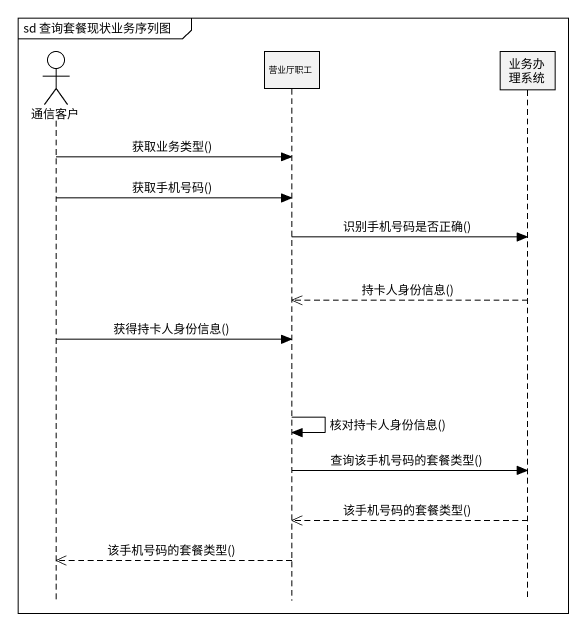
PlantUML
@startuml
mainframe sd 查询套餐现状业务序列图
hide footbox
actor 通信客户
participant 营业厅职工
participant 业务办理系统

通信客户 -> 营业厅职工 : 获取业务类型()
通信客户 -> 营业厅职工 : 获取手机号码()
营业厅职工 -> 业务办理系统 : 识别手机号码是否正确()
业务办理系统 -->> 营业厅职工 : 持卡人身份信息()
通信客户 -> 营业厅职工 : 获得持卡人身份信息()
营业厅职工 -> 营业厅职工 : 核对持卡人身份信息()
营业厅职工 -> 业务办理系统 : 查询该手机号码的套餐类型()
业务办理系统 -->> 营业厅职工 : 该手机号码的套餐类型()
营业厅职工 -->> 通信客户 : 该手机号码的套餐类型()
@enduml
